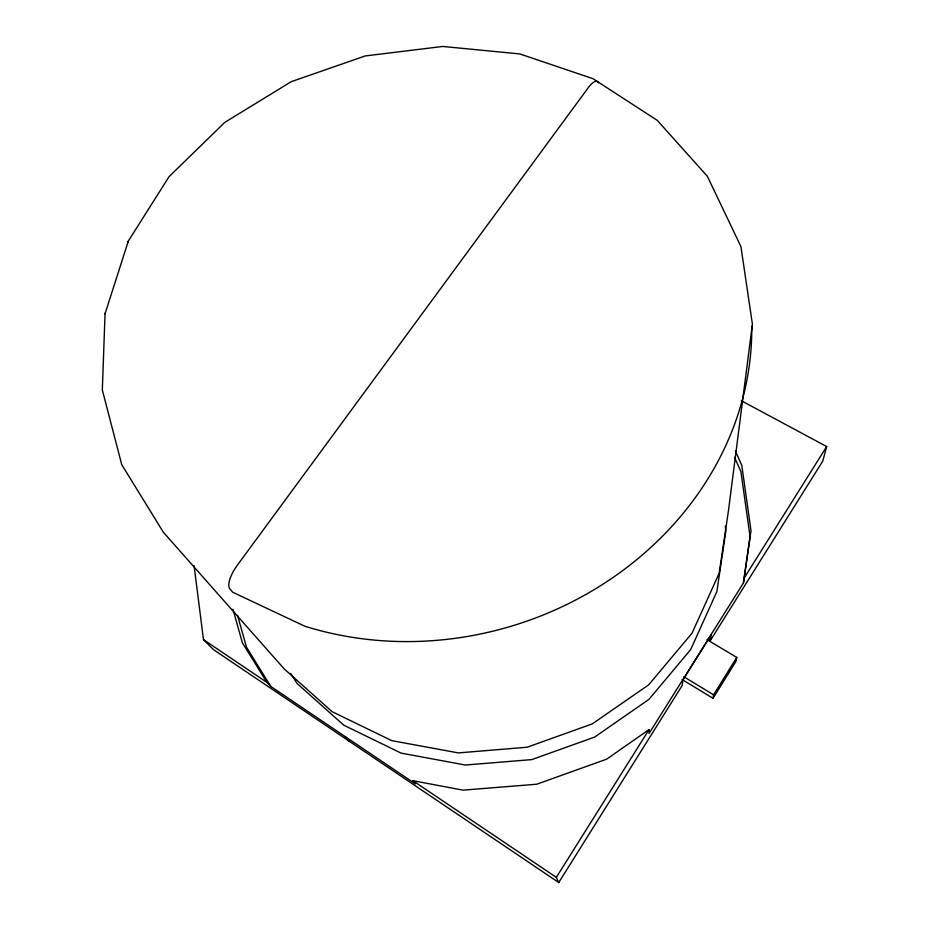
<?xml version="1.0" encoding="UTF-8"?>
<svg xmlns="http://www.w3.org/2000/svg" width="929" height="929" viewBox="0 0 929 929"><rect width="100%" height="100%" fill="white"/><g stroke="black" fill="none" stroke-linecap="round" stroke-linejoin="round"><path stroke-width="1.39" d="M105.047 313.77L102.329 389.983L121.757 464.697L163.399 532.294L284.019 668.717L332.094 711.672L391.759 740.645L458.369 752.908L527.138 747.23L592.307 723.888L648.697 684.836L692.07 633.137L719.174 573.263L728.464 510.613L752.409 324.14L740.912 246.545L707.352 176.278L657.256 120.34L593.004 78.698L519.857 53.94L442.773 46.45L365.213 55.937L291.241 81.682L224.772 122.384L169.066 176.649L128.33 241.075L105.047 313.77L105.383 312.748M707.956 638.897L710.453 640.371L711.115 635.064L682.641 680.481L682.304 685.312L558.747 882.55L213.693 649.789L203.486 639.651L194.08 565.622M232.97 609.285L242.376 642.775L266.878 682.362L270.827 686.485L415.368 783.913L412.813 780.674L463.072 790.149L536.73 784.227L606.614 759.179L649.057 729.59L649.116 733.399L743.444 582.971L750.04 536.451L740.912 471.607L734.514 457.242M743.444 582.971L751.027 530.784L741.783 465.383L735.327 450.902M682.06 679.471L713.054 698.329L713.588 694.822L736.743 657.395L707.05 639.686M736.743 657.395L736.023 661.204L713.054 698.329M741.249 400.689L826.671 446.559L822.78 461.051L710.453 640.371M128.051 241.946L128.33 241.075M558.747 882.55L556.332 877.371L649.057 729.59M744.361 577.722L826.671 446.559M683.814 676.742L713.588 694.822M203.486 639.651L266.878 682.362M412.813 780.674L556.332 877.371M345.321 736.697L349.385 741.319M290.719 673.386L297.094 683.512L343.765 725.177L401.084 753.105L465.406 765.031L531.76 759.608L594.595 737.092L648.988 699.34L690.642 649.626L716.863 591.599L725.863 530.877L725.294 526.162M270.827 686.485L246.522 647.246L237.569 615.428M751.747 326.253A326.195 289.291 -17 0 1 304.793 626.204L232.749 592.272L229.869 588.881A20.949 7.827 -56.3 0 1 237.069 565.587L588.254 87.732A19.207 6.248 -64.4 0 1 598.462 82.832"/></g></svg>
